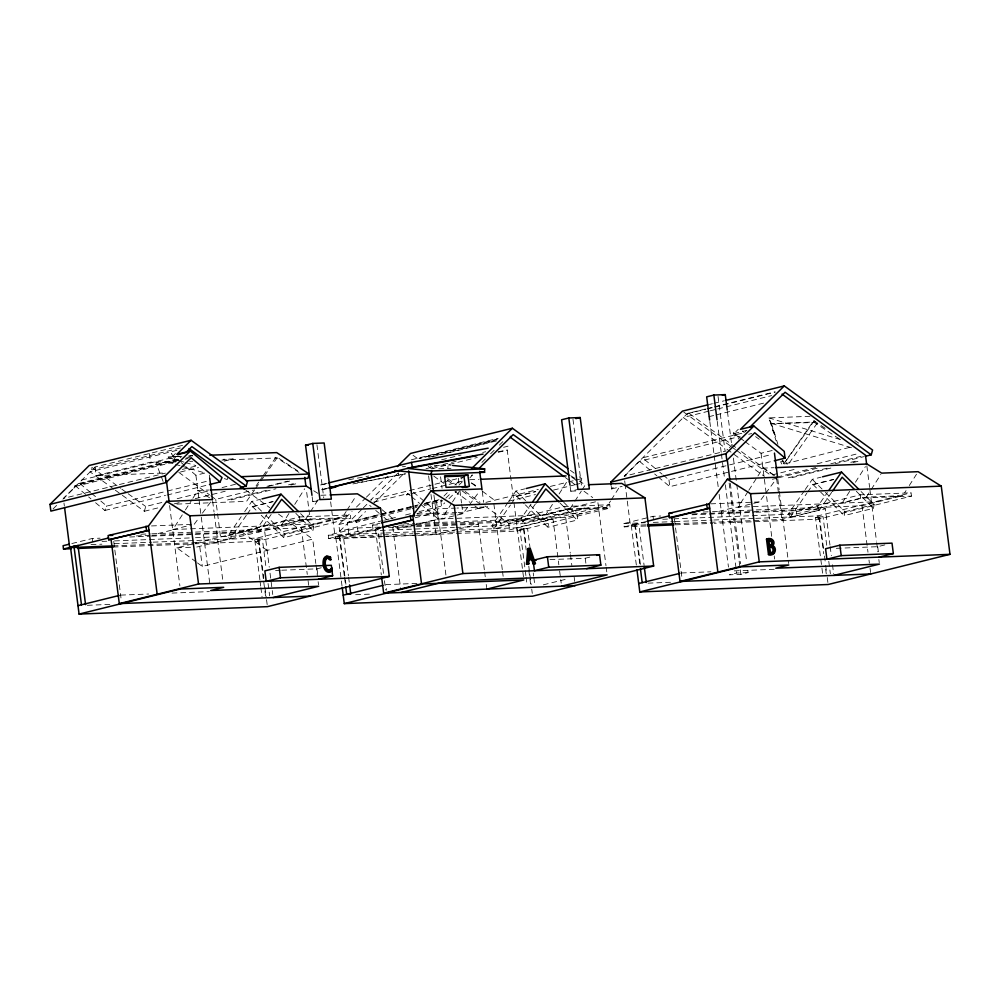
<?xml version="1.0" encoding="UTF-8"?>
<svg xmlns="http://www.w3.org/2000/svg" width="1000" height="1000" viewBox="0 0 1000 1000"><rect width="100%" height="100%" fill="white"/><g stroke="black" fill="none" stroke-linecap="round" stroke-linejoin="round"><path stroke-width="0.75" stroke-dasharray="5 3.75" d="M450.962 468.713L447.9 468.387L447.987 464.925L434.325 465.462M106.525 506.65L106.587 505.887M300.575 513.65L313.625 526.613L312.987 530.438L283.762 537.675L284.4 533.85L265.925 515.475M563.65 502.175L577.775 516.225L577.137 520.05L547.913 527.288L548.55 523.462L526.812 501.85M861.075 491.55L874.125 504.513L873.475 508.338L844.25 515.575L844.9 511.75L823.15 490.15M224.325 478.638L227.288 479.5L228.212 475.025M115.3 490.175L144.35 511.275L145.712 506.488L163.675 502.038M474.862 505.925L478.587 508.638L479.275 506.25M579.263 476.812L581.788 478.638L580.425 483.425L575.938 484.538M73.863 488.312L75.062 485.588L178.175 460.05M90.5 492.45L80.15 483.812L81.825 479.988L178.15 456.138M95.588 502.738L104.85 510.475L106.788 506.062L165.925 491.413M173.713 460.637L175.387 456.812L171.475 453.537L174.025 458.162L175.387 456.812M317.887 523.8L172.925 529.525L184.562 511.287M185.387 509.988L192.037 499.575M192.862 498.263L197.85 490.45L208.7 490.025M288.913 513.525L281.425 525.237L305.663 519.237L342.125 517.8L346.15 511.5M294.725 504.4L304.688 488.775M305.663 519.237L309.688 512.938M310.487 511.675L317.738 500.325M346.95 510.238L355.8 496.362M451.65 503.288L441.688 518.913L455.887 515.4M452.488 501.975L459.125 491.562M552.45 504.375L545.8 514.8L570.037 508.8L606.487 507.362L610.513 501.05M559.087 493.963L567.4 480.938M570.037 508.8L574.062 502.488M574.862 501.225L581.3 491.138M582.1 489.875L585.325 484.837L579.237 481.037M611.312 499.787L620.163 485.913M748 491.575L738.025 507.2L752.225 503.688M748.825 490.275L757.138 477.25M757.962 475.95L762.95 468.137L773.825 467.7M849.625 491.375L842.138 503.088L866.375 497.088L902.837 495.65L906.05 490.613M855.438 482.25L865.4 466.625M866.375 497.088L870.4 490.788M871.2 489.525L880.863 474.387M909.275 485.562L916.513 474.212M256.087 485.887L258.738 482.075M259.613 480.8L262.262 476.987M263.137 475.712L276.35 456.65L300.462 472.7M246.312 515.388L229.688 539.375L227.95 535.812L241.188 516.712M244.725 511.625L251.788 501.438L260.55 499.263M247.188 514.125L252.438 506.55L272.9 501.488M227.95 535.812L257.175 528.587L266.887 514.575M271.163 514.462L258.913 532.137L257.175 528.587M535.312 504.075L523.062 521.75L493.837 528.987L492.1 525.425L507.987 502.512M508.875 501.238L515.938 491.05L524.712 488.875M493.837 528.987L510.462 505M511.337 503.738L516.6 496.163L535.588 491.463M492.1 525.425L521.325 518.188L531.038 504.188M831.663 492.362L819.4 510.037L790.175 517.275L788.45 513.725L804.338 490.8M805.225 489.525L812.288 479.338L821.05 477.175M790.175 517.275L806.812 493.288M807.688 492.025L812.938 484.45L833.4 479.387M788.45 513.725L817.675 506.488L827.375 492.475M254.638 489.85L246.55 501.35L171.425 504.325M255.538 488.575L260.025 482.188M260.925 480.913L263.612 477.088M264.513 475.812L277.087 457.925L298.938 472.388M815.837 421.65L813.325 421.75L813.425 422.537L771.438 423.688L815.638 421.938M825.175 428.288L813.7 420.65L782.575 465.462L780.6 461.712L785.638 461.512L814.975 419.787M817.25 423.113L787.613 465.262L785.638 461.512M194.225 524.25L198.787 518.075M202.425 513.138L211.537 500.8M457.3 515.037L462.987 513.638L468.45 506.225M469.363 505L479.375 491.413M753.65 503.338L759.325 501.938L764.788 494.525M765.7 493.288L776.637 478.475M409.637 494.15L406.637 494.888L411.012 490.225M469.913 477.788L472.537 474.988L469.538 475.737M182.587 445.337L95.062 467.013L63.388 498.4L165.438 473.125M53.05 508.938L57.438 504.6M62.912 499.175L75.912 486.287L176 461.512M175.413 453.575L173.238 455.725L180.037 461.587M383.113 520.525L339.675 531.287L338.812 524.538L352.062 511.413M356.475 507.038L365.3 498.288M366.4 497.188L387.375 476.413M398.15 472.887L370.637 500.15L464.2 476.987M339.675 531.287L362.212 508.95M363.288 507.887L367.587 503.625L371.087 506.55M410.662 508.875L356.337 522.325L355.688 521.287L365.513 511.55M374.25 502.9L403.738 473.675M406.637 494.888L407.887 493.65L410.225 495.6M443.963 496.037L447.262 492.762M454.988 485.1L462.713 477.45M445.825 498.162L451.3 492.738M458.963 485.138L462.25 481.875M481.887 462.413L486.25 458.088M490.613 453.775L494.975 449.45M499.338 445.125L503.7 440.8M419.05 511.625L441.512 506.062L444.712 502.9M448.975 498.675L456.438 491.275M705.537 409L687.438 413.488L624.1 476.25L726.15 450.975M611.237 486.262L611.575 488.963L615.875 484.712M624.45 476.2L639.475 461.312L739.575 436.525M738.875 437.163L733.95 433.575L738.312 429.263M655.175 468.4L642.537 457.837L744.375 432.625L746.575 430.438M729.438 447.725L731.625 445.55M738.2 439.038L740.387 436.875M180.387 447.987L92.025 469.875L90.638 467.675M176.912 450.325L90.05 471.838L114.038 489.263M95.062 467.013L96.163 475.662L150.525 462.2L176.762 461.163M78.763 483.462L180.375 458.3M189.475 456.05L192.5 455.3M80.15 483.812L179.225 459.275M185.763 458.175L190.312 457.05M185.1 459.25L188.125 458.5M182.3 469.425L195.888 466.062M180.375 472.025L198.487 467.537M224.163 461.175L233.225 458.938L223.062 459.338M185.7 466.475L195.9 475.262L206.025 472.762M167.45 491.037L206.875 481.275M104.85 510.475L165.512 495.45M167.037 495.075L209.488 484.562M177.15 498.7L208.6 490.913M222.087 487.575L235.562 484.237M144.35 511.275L159.325 507.562M174.3 503.85L180.287 502.375M195.263 498.663L225.212 491.25M266.962 486.35L287.987 481.15M210.812 495.788L215.738 499.387L253.463 490.05M268.55 486.312L289.675 481.075M227.537 499.95L267.738 490M288.587 484.837L294.538 483.363M231.312 499.812L275.988 488.75M290.875 485.062L298.312 483.212M71.85 543.55L92.312 538.475L100.1 538.175M411.362 459.8L498.212 438.3M497.488 439.1L419.025 458.525L496.838 439.75M428.725 457.312L496.637 440.5M432.075 456.863L496.962 440.8M327.15 483.263L319.613 485.138L327.3 483.713M252.65 506.763L273.113 501.688M328.15 488.025L320.625 489.888L326.775 488.75M441.562 459.825L461.125 454.988M482.713 452.463L485.7 451.725M503.562 447.3L508.025 446.188M172.925 529.525L191.388 524.95M158.025 533.562L174.587 529.462M352.875 483.925L404.95 473.913M426.012 468.688L456.125 461.238M432.325 468.625L477.262 457.488M498.25 452.3L507.238 450.062L513.775 501.087M312.162 496.812L312.738 501.375L319.95 499.588M709.4 404.45L712.387 403.713M713.888 403.338L724.375 400.75M707.05 408.625L713.088 407.137M714.6 406.763L774.963 391.812M687.438 413.488L705.875 409.3M707.375 408.925L713.413 407.438M714.925 407.062L775.288 392.113M708.713 411.175L683.25 417.488L725.7 448.312M710.212 410.812L716.2 409.325M717.7 408.95L771.612 395.6M151.475 536.138L235.538 532.825L299.538 516.975L350.337 514.963L350.763 518.263L257.525 541.35L195.438 543.8M196.238 562.013L176.863 547.825L193.938 543.587M195.362 543.237L287.25 520.487L310.188 519.575L306.312 489.412M708.787 416.712L714.737 415.238M716.225 414.875L763.875 403.075M195.487 537.712L235.963 536.112L299.962 520.275L350.763 518.263M373.55 502.15L407.887 493.65M411.138 493.775L430.65 488.95M432.15 488.575L462.163 481.138M196.737 547.038L310.188 519.575M153.1 542.163L257.1 538.05L350.337 514.963M151.788 533.812L301.325 527.9L342.125 517.8M259.887 579.888L254.75 539.788L262.325 538.763L266.087 568.062M254.75 539.788L262.325 538.763M284.4 533.85L313.625 526.613M338.812 524.538L413.688 505.988M415.188 505.625L418.188 504.875M425.675 503.025L440.65 499.312M381.8 534.95L349.087 536.237L347.337 522.675L379.038 514.825M380.55 514.45L410.725 506.987M412.238 506.613L416.763 505.487M424.312 503.625L436.388 500.625L442.375 500.387M355.688 521.287L379.837 515.312M381.337 514.938L417.562 505.975M423.6 504.475L441.7 499.988M412.175 508.5L416.7 507.375M424.25 505.5L442.362 501.025M384.6 520.163L389.1 519.05M390.6 518.675L398.088 516.825M405.575 514.963L413.062 513.112M733.95 433.575L746.963 430.363M197.45 562.9L202.3 566.45L312.688 539.113L315.8 563.45M416.675 525.662L500.737 522.35L564.738 506.5L609.738 504.725L610.163 508.013L516.925 531.1L328.7 538.538L328.275 535.237L357.512 528L380.863 527.075M417.025 513.513L435.7 508.888L455.425 508.113M381.538 527.737L373.013 529.338L372.475 525.087L380.037 523.212M342.013 585.938L335.688 536.587L343.275 535.562L348.413 575.662M748.675 434.275L751.7 433.525M328.7 538.538L357.938 531.3L454.462 527.487M335.688 536.587L343.275 535.562M414.988 517.8L437.375 512.25L438.25 519L397.938 528.987L394.438 526.062M330.637 501.838L335.35 538.612L380.588 527.463M349.087 536.237L380.55 528.45M485.938 502.375L538.35 489.4M550.337 486.425L566.812 482.35M568.3 481.975L574.3 480.5M575.8 480.125L581.788 478.638M516.8 496.375L535.8 491.662M458.15 512.487L462.7 512.312L484.25 506.975L456.938 508.05M478.587 508.638L487.575 506.413M508.55 501.225L535.5 494.55M553.475 490.1L574.438 484.9M422.4 523.125L438.963 519.025L582.25 513.362M570.163 486.625L570.737 491.175L577.95 489.4M611.575 488.963L622.188 486.337M745.037 441.637L761.05 453.263L772.613 450.4M383.413 536.712L436.138 534.625L457.325 529.388M458.837 529.012L478.5 524.138L484.45 570.55M663.225 475.112L668.962 479.913L772.087 454.375M281.725 570.225L317 568.837L321.287 567.762M485.025 505.988L508.688 523.312L597.725 501.262L605.975 565.675M456.012 527.425L501.163 525.638L565.163 509.8L610.163 508.013M658.162 476.912L669.837 486.662L774.475 460.75M520.487 523.875L587.5 507.287M524.263 523.725L591.275 507.137M460.5 530.025L516.512 527.812L609.738 504.725M456.562 532L509.525 529.9L553 519.138L558.85 564.837M455.1 521.825L565.688 517.463L606.487 507.362M849.412 447.438L784.225 464.075L782.987 460.613M525.887 575.575L519.95 529.312L527.537 528.288L529.9 546.788M519.95 529.312L527.537 528.288M772.25 474.9L797.7 468.587M817.175 463.775L859.1 453.387M815.688 467.525L776.45 477.238L740.325 450.8M830.775 463.787L860.95 456.312M772.387 479.3L776.875 478.188M778.375 477.825L820.312 467.438M835.288 463.725L863.737 456.688M788.25 477.812L829.938 467.488M850.788 462.325L855.25 461.213M792.025 477.663L833.713 467.337M853.075 462.537L859.025 461.062M645.938 526.013L624.212 526.862L623.787 523.575L653.025 516.325L660.812 516.025M636.337 565.013L631.2 524.913L638.787 523.888L644.112 565.538M624.212 526.862L646.888 521.375M631.2 524.913L638.787 523.888M813.15 484.663L833.6 479.6M718.737 511.413L735.3 507.312L878.6 501.65M549.963 559.625L585.237 558.237L590.962 556.825M755.775 512.275L796.25 510.675L860.25 494.825L911.05 492.812L911.475 496.112L818.238 519.2L714.237 523.312M673.688 518.825L796.675 513.962L860.675 498.125L911.475 496.112M675.225 523.688L781.862 519.475L825.325 508.713L829.975 545.087M755.725 518.362L817.812 515.9L911.05 492.812M543.312 584.837L568.3 578.663M712.5 511.662L862.038 505.75L902.837 495.65M822.575 573.162L815.462 517.638L823.037 516.613L826.8 545.913M815.462 517.638L823.037 516.613M844.9 511.75L874.125 504.513M748.062 572.575L736.663 573.025L729.45 574.812L740.85 574.362L748.062 572.575L747.663 569.475M836.3 548.325L877.712 546.688L884.862 544.913M498.1 451.763L507.238 450.062M348.787 479.738L368.75 476.037M357.8 482.7L406.512 473.675M810.037 416.287L768.975 417.912L776 440.575M181.9 456.35L166.35 456.962L178.137 460.4M188.113 456.1L192.775 455.913M175.837 461.925L155.912 462.713L164.112 484.012M189.662 461.375L192.738 461.262M221.887 460.1L277.087 457.925M96.163 475.662L165.625 472.912M402.438 466.725L405.475 466.613M438.787 468.75L447.9 468.387M469.712 479.712L479.038 479.35M320.95 495.275L328.55 494.975M312.738 501.375L317.013 501.2M570.737 491.175L576.438 490.95M417.188 514.1L456.637 512.55M151.488 525.938L191.175 524.375M415.838 515.5L462.987 513.638M710.662 503.85L759.325 501.938M347.337 522.675L356.337 522.325M140.863 534.237L150.225 533.875M372.475 525.087L380.275 524.788M403.675 523.862L414.6 523.425M416.15 523.362L453.55 521.888M703.138 512.038L710.938 511.725M398.775 525.237L553 519.138M136.387 535.925L150.312 535.375M151.862 535.312L264.613 530.862L269.25 567.125M692.412 513.962L825.325 508.713M129.675 537L149.913 536.2M393.325 526.587L415.112 525.725M691.95 514.788L754.212 512.337M380.812 528L377.713 528.125L383.663 574.525M388.575 527.688L414.925 526.65M416.475 526.587L478.5 524.138M102.075 541.4L106.75 541.225M114.525 540.913L189.262 537.962M662.788 519.263L667.463 519.075M91.013 544.612L101.888 544.188M114.3 543.7L151.55 542.225M328.275 535.237L384.275 533.025M385.838 532.962L415.387 531.8M416.95 531.737L454.288 530.262M623.787 523.575L645.525 522.712M653.275 522.4L673.462 521.613M675.013 521.55L712.262 520.075M713.812 520.013L754.175 518.425M383.35 534.888L412.95 533.725M414.513 533.663L455.012 532.062M113.05 545.9L221.137 541.625L215.738 499.387M645.863 524.85L630.4 525.462L625.475 487.013M113.175 547.05L193.888 543.862M675.438 524.837L712.688 523.375M335.35 538.612L381.863 536.775M176.863 547.825L190.625 547.275M275.587 570.462L280.188 570.288M120.625 595.112L148.637 594.012M171.988 593.088L209.35 591.613M416.95 583.413L385.825 584.637L386.538 590.25M681.338 572.975L710.913 571.8M734.262 570.875L774.737 569.275M87.338 605.3L110.688 604.375M355.65 594.7L372.775 594.025M648.05 583.15L672.962 582.175M447.987 464.925L451.037 465.25M179.6 460.825L184.025 462.125M185.5 462.55L195.812 465.562M168.15 462.225L174.062 463.95M175.538 464.387L179.975 465.688M181.45 466.112L206.588 473.45M840.475 439.613L768.975 417.912L774.925 434.438L772.8 430.238M771.4 423.4L851.462 447.713M762.95 468.137L776.325 476.488M570.725 475.725L578.025 480.275M471.475 482.875L478.775 487.425M313.65 490.725L319.738 494.513M197.85 490.45L211.238 498.8M854.825 440.6L858.675 443.137M813.325 421.75L839.862 439.3M755.588 436.625L759.275 439.3M740.1 438.05L743.8 440.737M683.7 412.05L730.375 445.95M731.637 446.863L735.425 449.613M736.688 450.525L770.75 475.262M726.95 449.212L764.4 476.413M570.425 470.387L574.212 473.137M571.712 477.088L577.938 481.613M413.062 455.288L418.113 458.95M428.212 466.275L432 469.025M447.137 480.025L453.45 484.613M462.287 491.025L479.95 503.862M433.762 476.075L443.725 483.312M454.938 491.45L469.875 502.3M91.75 467.3L120.612 488.263M121.862 489.175L126.888 492.825M128.138 493.738L145.712 506.488M689.275 413.413L739.087 449.888M565.35 477.55L570.325 481.2M571.575 482.113L575.312 484.85M584.025 491.238L592.737 497.612M430.225 465.863L433.963 468.6M447.663 478.638L456.375 485.012M465.1 491.4L480.037 502.337M245.987 490.275L269.738 507.675M278.5 514.075L312.688 539.113M178.863 472.388L209.587 494.888M241.675 531.775L267.113 550.4M471.562 483.125L477.6 487.625M482.425 491.225L493.288 499.338L493.675 502.4M742.412 430.988L744.375 432.625M659.775 472.238L662.075 474.15M639.475 461.312L649.987 470.087M654.663 473.988L656.988 475.938M413.413 492.225L437.375 512.25M411.4 496.575L419.562 503.4M420.737 504.375L438.25 519M382.125 509.75L392.475 518.387M375.75 510.45L379.263 513.375M383.925 517.288L386.262 519.237M178.925 456.037L180.963 457.738M91.65 493.413L96.237 497.25M100.838 501.087L106.788 506.062M75.062 485.588L87.487 495.962M88.65 496.938L90.962 498.862M181.175 462.562L184.575 465.5M856.312 491.287L873.475 508.338M812.288 479.338L822.062 489.062M812.938 484.45L819.587 491.062M820.662 492.125L844.25 515.575M559.975 502.987L577.137 520.05M515.938 491.05L525.725 500.775M516.6 496.163L524.312 503.837M525.388 504.9L547.913 527.288M295.825 513.375L312.987 530.438M251.788 501.438L261.575 511.163M252.438 506.55L256.95 511.025M261.238 515.288L283.762 537.675M781.963 459.775L784.225 464.075M769.613 420L771.75 424.188M817.675 506.488L819.4 510.037M521.325 518.188L523.062 521.75M771.438 423.688L777.913 444.363M398.425 473.013L398.925 475.4M877.712 546.688L878.475 552.65M866.862 465.938L869.613 487.413M869.812 488.95L876.488 541.1M876.688 542.638L877.862 551.85M878.85 559.513L879.237 562.587M862.038 505.75L867.987 552.25M868.988 560L869.375 563.1M870.05 568.337L870.588 572.537M860.25 494.825L860.675 498.125M830.175 546.613L831.338 555.7M832.5 564.8L833.675 573.888M828.775 561.337L830.35 573.675M819.562 517.475L823.713 549.862M824.5 556.038L825.487 563.75M825.688 565.288L826.675 573M827.25 577.487L827.962 583.1M818.95 516.775L823.688 553.787M825.662 569.212L826.263 573.837M817.812 515.9L818.238 519.2M796.25 510.675L796.675 513.962M777.788 479.162L779.163 489.888M779.362 491.425L788.587 563.462M776.637 478.75L778.575 493.837M778.763 495.337L781.862 519.475M761.05 453.263L771.838 537.562M774.2 555.95L774.587 559.012M727.438 411.637L731.8 445.688M733.388 458.062L736.562 482.825M736.762 484.363L746.675 561.737M730.312 483.425L740.6 563.787M718.05 396.4L724.987 450.562M729.15 483.062L740.85 574.362M717.237 421.375L721.2 452.325M721.4 453.862L724.575 478.625M725.362 484.812L736.663 573.025M709.825 421.613L713.988 454.1M714.188 455.65L718.35 488.15M719.15 494.338L728.462 567.075M674.45 519.25L682.05 578.575M668.962 479.913L669.837 486.662M653.025 516.325L653.45 519.625M635.3 524.75L640.438 564.85M634.688 524.05L640.025 565.7M624.688 480.863L625.288 485.475M606.175 567.212L606.763 571.812M572.987 419.325L581.75 487.688M585.237 558.237L586 564.2M574.175 577.2L574.725 581.413M564.738 506.5L565.163 509.8M565.688 517.463L570.262 553.1M570.45 554.65L571.85 565.5M559.625 570.938L561.188 583.125M533.263 573.013L533.663 576.1M533.85 577.638L534.837 585.35M524.05 529.15L526.225 546.112M528.787 566.163L531.163 584.675M531.737 589.163L532.275 593.362M523.438 528.45L526.2 550.037M528.775 570.087L530.75 585.513M526.075 577.125L527.062 584.837M513.962 502.638L523.475 576.85M516.512 527.812L516.925 531.1M508.688 523.312L509.525 529.9M500.737 522.35L501.163 525.638M493.875 503.925L502.312 569.788M502.5 571.325L503.288 577.45M482.275 491.5L483.663 502.325M484.65 572.1L485.238 576.737M486.225 584.475L486.625 587.562M458.35 478.263L459.137 484.45M459.925 490.637L461.512 503.025M461.712 504.575L462.7 512.312M440.588 476.838L442.062 488.325M440.825 500.662L441.512 506.062M436.388 500.625L445.913 575.025M433.913 494.963L435.7 508.888M428.612 475.913L430.2 488.275M430.988 494.45L436.138 534.625M397.587 526.287L397.938 528.987M392.738 527L400.55 587.938M384.45 580.712L385.637 590M375.475 529.237L381.325 574.913M357.512 528L357.938 531.3M348.6 577.2L349.4 583.375M339.787 536.425L345.913 584.237M339.175 535.725L344.312 575.825M344.513 577.362L345.5 585.075M316.938 444.762L323.75 497.887M317 568.837L317.562 573.312M316 564.975L317.362 575.612M318.137 581.7L318.525 584.75M301.325 527.9L307.275 574.4M308.075 580.6L308.663 585.25M299.538 516.975L299.962 520.275M270.038 573.212L272.762 594.513M268.062 583.488L269.637 595.825M258.85 539.625L263.788 578.175M264.975 587.438L266.163 596.688M266.537 599.637L267.25 605.25M258.238 538.925L265.55 595.988M257.1 538.05L257.525 541.35M260.087 581.425L260.675 586.05M260.875 587.6L262.062 596.85M235.538 532.825L235.963 536.112M209.312 475.112L209.713 478.188M212.662 501.238L214.037 512M214.237 513.538L222.9 581.163M195.9 475.262L198.863 498.325M199.05 499.85L210.087 585.925M199.788 546.912L202.3 566.45M169.6 505.575L179.887 585.938M149.412 453.55L150.525 462.2M113.737 541.4L120.975 597.925M92.312 538.475L92.737 541.775M63.975 503.013L64.375 506.087M736.1 434.663L734.737 436.012L732.188 431.388L736.1 434.663"/><path stroke-width="1.5" d="M452.562 465.425L484.65 468.862L484.575 472.325L431.438 474.425L431.512 470.962L407.062 468.338M528.7 563.85L529.012 559.525L532.663 559.375L534.075 563.638L535.425 563.587L530.237 548.337L527.75 548.625L526.5 564.125L528.7 563.85L526.5 564.125M529.15 557.762L529.688 550.45L532.087 557.65L528.225 557.987L532.087 557.65M527.425 563.9L528.663 548.4M324.438 561.712L324.812 559.712M209.875 455.238L276.725 452.6L309.088 474.012L307.938 478.338L246.088 480.775M240.188 487.537L246.188 486.05L247.537 481.275L191.075 440.262L89.237 465.475L50 504.363L50.862 511.112L166.112 482.575L191.163 457.75L220.113 481.938L222.037 477.512L190.3 451L176.875 454.325L191.075 440.262M865.238 456.312L871.225 454.825L872.588 450.05L784.275 385.913L725.875 400.375M772.862 544.375L772.05 545.763L772.987 545.612C777.962 548.638 774.538 556.9 768.475 554.575L766.5 539.188C770.913 536.638 776.338 541.337 772.975 545.538L772.05 545.763M774.112 552.45L772.087 554.362M325.613 558.488L327.738 558.2L329.837 559.95L330.863 559.712L330.55 557.25C318.775 550.575 322.05 578.962 332.25 570.562L331.938 568.125L329.3 570.212M331.85 568.125L330.225 569.975L327.713 570.388M268.65 512.025L281.012 494.2L298.4 511.488M272.913 511.938L281.663 499.312L293.675 511.25M532.8 501.637L545.163 483.812L562.562 501.1M536.188 502.812L545.825 488.925L558.9 501.925M829.15 489.938L841.513 472.1L858.9 489.387M832.537 491.1L842.163 477.225L854.175 489.15M157.162 594.25L148.425 526.062L166.65 501.375L212.45 499.562M421.538 583.812L412.8 515.625L431.025 490.925L481.2 488.95M717.875 572.1L709.137 503.913L727.362 479.225L777.55 477.238M185.712 452.725L191.887 446.613L246.188 486.05M50 504.363L165.25 475.825L190.3 451M397.3 466.575L410.538 453.45L512.375 428.237L567.9 468.562M471.55 468.7L512.375 428.237M479.45 468.025L513.188 434.588L569.225 475.288M611.062 484.913L610.712 482.212L682.438 411.125L707.9 404.825M784.275 385.913L740.45 429.35L753.875 426.025L784.225 451.375L785.088 458.125L774.475 460.75M749.875 427.163L785.088 392.262L871.225 454.825M610.712 482.212L725.962 453.675L753.875 426.025M625.225 485.588L726.825 460.425L754.737 432.775L785.088 458.125M330.8 571.275L332.25 570.562M771.85 552.562C774.75 550.788 772.275 545.438 768.787 547.1M329.438 572.075L330.175 571.725M177.575 454.65L184.8 452.863M311.962 495.3L305.55 445.213L312.762 443.425L324.15 442.975L331.35 499.137L319.95 499.588L312.762 443.425M209.488 484.562L220.113 481.938M568.8 417.987L577.95 489.4L589.35 488.95L580.2 417.537L568.8 417.987L561.6 419.775L569.963 485.1M575.875 418.612L580.2 417.537M68.925 544.275L63.075 545.712L63.5 549.012L71.263 548.713M148.425 526.062L108.1 535.538L108.65 539.788L148.975 530.312L108.65 539.788M262.013 498.9L281.012 494.2M328.65 482.9L411.425 462.4L488.188 448.188M85.575 604.65L78.075 546.038L73.975 546.2L70.487 547.062L79.075 614.087L267.438 606.65L389.288 576.475L380.55 508.288L357.413 493.837L330.062 494.913M63.5 549.012L70.812 547.2M75.188 546.112L78.112 545.4M64.575 507.625L69.688 547.612L108.663 537.962M329.663 487.663L412.438 467.163L483.062 454.087M399.3 470.613L328.875 488.05L334.963 486.925M727.237 410.087L725.263 394.613L713.863 395.062L706.663 396.85L709.638 420.062M722.375 395.325L725.263 394.613M445.25 476.65L463.925 475.913L467.887 474.938L469.363 486.425L446.025 487.35L444.562 475.85L467.887 474.938M462.275 487.525L468.038 486.75M381.562 522.837L412.8 515.625M526.163 488.512L545.163 483.812M382.1 527.087L413.35 519.862L383.05 527.362M78 605.675L119.15 595.475M111.112 539.688L119.3 603.625L198.538 584.012L389.288 576.475M79.075 614.087L180.287 589.025L223.688 587.312L210.675 590.538L318.725 586.263L273.15 597.55M279.163 567.35L264.85 570.887L266.2 581.337L280.5 577.8L332.638 575.737L331.3 565.288L279.163 567.35L280.5 577.8M330.55 557.25L326.512 556.287C321.912 559.812 323.475 570.688 329.45 572M318.337 579.275L332.638 575.737M669.362 517.638L709.688 508.162L671.825 517.537L669.362 517.638L668.812 513.387L709.137 503.913M529.312 548.562L530.237 548.337M343.2 595.2L382.887 585.375M822.513 476.812L841.513 472.1M646.888 521.375L669.375 515.812M381.725 577.962L383.675 593.188L462.9 573.562L653.662 566.038L644.925 497.837L621.775 483.4L588.362 484.712M386.037 593.088L423.088 583.925L523.875 579.938L486.825 589.113M342.212 587.487L344.275 603.612L386.9 593.062M529.012 559.525L528.1 559.75L532.663 559.375M401.138 592.5L446.7 581.225L607.15 574.888L561.575 586.163M586.575 568.688L600.875 565.138L599.538 554.688L547.4 556.75L533.1 560.3L536.163 560.175M531.737 559.6L533.162 563.862L534.075 563.638M535.425 563.587L533.162 563.862M600.875 565.138L548.737 567.2L534.438 570.737L533.288 561.788M596.675 555.4L599.538 554.688M574.425 585.65L653.662 566.038M771.45 541.8L772.375 541.575L772.337 544.538L768.575 545.388L771.413 544.775L771.688 542.762L770.987 541.175L767.987 540.887M638.713 583.525L679.862 573.337M770.438 552.55L769.513 552.775C775.425 554.837 775.212 544.825 769.712 546.862L770.438 552.55L771.475 552.513M768.475 554.575L772.125 554.237M671.825 517.537L680.013 581.475L759.25 561.862L950 554.325L941.263 486.138L918.125 471.688L881.663 473.125L867.062 464.025L775.375 467.638M636.938 569.637L639.788 591.938L741 566.875L788.787 564.987L775.775 568.212L879.438 564.113L833.863 575.4M839.875 545.2L825.562 548.737L826.912 559.188L841.213 555.65L893.35 553.587L892.013 543.138L839.875 545.2L841.213 555.65M879.05 557.125L893.35 553.587M950 554.325L828.15 584.5L639.788 591.938M408.288 468.387L476.788 455.7M329.837 488.188L335.988 487.05M305.55 445.213L308.4 445.1M241.05 476.7L309.088 474.012M431.512 470.962L484.65 468.862M210.25 489.963L306.35 486.163L311.225 489.2M480.588 479.288L566.062 475.913M166.65 501.375L189.8 515.812L380.55 508.288M431.025 490.925L454.162 505.375L644.925 497.837M727.362 479.225L750.512 493.675L941.263 486.138M109.663 535.475L112.788 535.35M668.812 513.387L671.938 513.263M69.688 547.612L113.05 545.9M647.4 524.788L673.675 523.75M77.475 548.462L113.175 547.05M647.5 525.95L673.888 524.9M766.5 539.188L771.612 539.612M330.863 559.712C324.175 552.925 323.263 569.275 329.237 570.237M119.3 603.625L310.062 596.1M383.675 593.188L575.262 585.612L532.638 596.175L344.275 603.612M680.013 581.475L870.775 573.95M479.988 471.825L484.575 472.325M394.762 470.487L431.438 474.425M782.05 394.1L865.487 455.188L866.663 464.4M564.1 476.65L510.55 437.438L510.412 436.388M189.037 448.575L244.737 489.363M772.375 541.575L768.913 540.662L769.488 545.163M772.513 540.75L772.8 541.525M529.237 552.112L531.163 557.875M411.425 462.4L412.438 467.163M774.45 453.1L777.6 477.625M767.425 538.962L769.388 554.35M750.512 493.675L759.25 561.862M727.337 460.25L729.712 478.8M725.962 453.675L726.825 460.425M713.863 395.062L717.038 419.825M706.675 504.012L707.225 508.263M644.312 567.075L646.287 582.5M640.413 568.775L642.188 582.663M547.4 556.75L548.737 567.2M479.688 471.388L482.075 489.95M463.925 475.913L465.387 487.413M454.162 505.375L462.9 573.562M431.138 473.312L433.525 491.875M408.6 470.887L414.4 516.138M410.337 515.712L410.875 519.963M349.588 584.913L350.775 594.175L346.688 594.338L345.7 586.625M304.775 477.337L305.925 486.388M209.713 478.188L212.463 499.712M189.8 515.812L198.538 584.012M166.438 480.85L169 500.938M165.25 475.825L166.112 482.575M145.963 526.163L146.512 530.4M73.975 546.2L81.475 604.812"/></g></svg>
